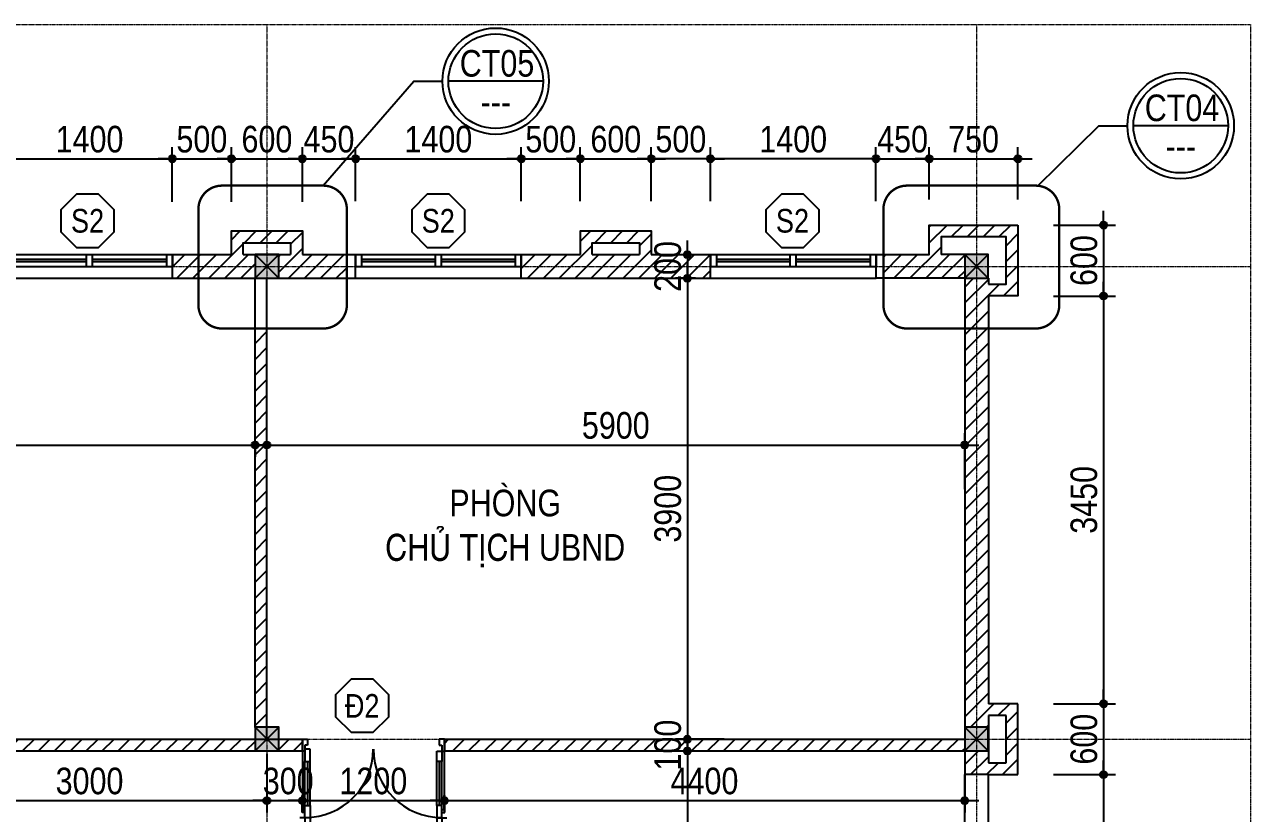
# Model space of a CAD drawing. Header units: millimetres. Extents: x 159 to 40204, y 182 to 23522.
# Drawn here: x 29837 to 40204, y 16845 to 23522 of the extents above; entities that cross this region are included whole.
import ezdxf
from ezdxf.enums import TextEntityAlignment as Align

# ---------------------------------------------------------------- set-up
doc = ezdxf.new("R2010")
doc.units = ezdxf.units.MM
doc.linetypes.add('ACAD_ISO10W100', pattern=[18, 12, -3, 0, -3])
doc.linetypes.add('DASHED2', pattern=[0.375, 0.25, -0.125])
for name, color, linetype in [('009', 251, 'Continuous'), ('daucat', 220, 'Continuous'), ('DIM', 1, 'Continuous'), ('DOOR', 20, 'Continuous'), ('MEDIUM', 2, 'Continuous'), ('TAGS', 60, 'Continuous'), ('TEXT', 7, 'Continuous'), ('TUONG', 131, 'Continuous'), ('WALL', 4, 'Continuous')]:
    doc.layers.add(name, color=color, linetype=linetype)
doc.layers.add('TRUC', color=24, linetype='Continuous', lineweight=0)
doc.styles.add('1', font='', dxfattribs={"height": 250})
doc.styles.add('HEL-CONDENSE', font='')
doc.styles.add('VNI-HELVE-CONDENSEN', font='')
doc.styles.get('1').set_extended_font_data('VNI-Helve-Condense')
doc.styles.get('HEL-CONDENSE').set_extended_font_data('VNI-Helve-Condense')
doc.styles.get('VNI-HELVE-CONDENSEN').set_extended_font_data('VNI-Helve-Condense')
doc.dimstyles.new('D100', dxfattribs={"dimtxt": 225, "dimasz": 1.2, "dimexe": 100, "dimexo": 0, "dimgap": 50, "dimtad": 1, "dimdec": 0, "dimzin": 13, "dimdsep": 46, "dimtxsty": 'HEL-CONDENSE', "dimblk": 'D50', "dimcen": 0, "dimclrd": 1, "dimclre": 1, "dimclrt": 7, "dimadec": 0, "dimazin": 0, "dimtfac": 1, "dimtdec": 0, "dimtmove": 0, "dimatfit": 3, "dimldrblk": 'D50', "dimfxl": 1, "dimtolj": 1, "dimtzin": 13, "dimarcsym": 0})
pattern_1 = [(45, (-1294113.77, -362286.2), (-67.351921, 67.351921), [])]

# ---------------------------------------------------------------- blocks, each defined once
blk = doc.blocks.new('s11')
at = {"layer": 'DOOR'}
for p, q in [((0, 0), (0, -100)), ((1400, 0), (0, 0)), ((50, 0), (50, -100)), ((1350, 0), (1350, -100)), ((1400, 0), (1400, -100)), ((1400, -100), (0, -100))]:
    blk.add_line(p, q, dxfattribs=at)
at = {"layer": 'DOOR', "linetype": 'ByBlock', "lineweight": -2}
for p, q in [((675, -100), (675, 0)), ((725, -100), (725, 0))]:
    blk.add_line(p, q, dxfattribs=at)
at = {"layer": 'DOOR', "color": 251}
for p, q in [((50, -40), (675, -40)), ((50, -60), (675, -60)), ((725, -40), (1350, -40)), ((725, -60), (1350, -60))]:
    blk.add_line(p, q, dxfattribs=at)
blk = doc.blocks.new('A$C225A2996')
at = {"layer": 'WALL'}
blk.add_hatch(color=4, dxfattribs=at).paths.add_polyline_path([(531, 82), (731, 82), (731, 282), (531, 282)])
at = {"layer": 'WALL', "color": 4}
for p, q in [((531, 282), (731, 82)), ((531, 82), (731, 282))]:
    blk.add_line(p, q, dxfattribs=at)
blk.add_lwpolyline([(531, 82), (731, 82), (731, 282), (531, 282)], close=True, dxfattribs=at)
blk = doc.blocks.new('KH-CUADI')
at = {"layer": 'TAGS'}
blk.add_lwpolyline([(-124, 300), (-300, 124), (-300, -124), (-124, -300), (124, -300), (300, -124), (300, 124), (124, 300)], close=True, dxfattribs=at)
at = {"layer": 'TAGS', "style": 'VNI-HELVE-CONDENSEN'}
blk.add_attdef('D', text='', height=300, dxfattribs=at).set_placement((0, 0), align=Align.MIDDLE)
blk = doc.blocks.new('A$C48B57989')
at = {"layer": 'DOOR'}
for p, q in [((-446, 752), (-403, 752)), ((-446, 652), (-446, 752)), ((-403, 752), (-403, 702)), ((711, 752), (711, 702)), ((754, 752), (711, 752)), ((754, 652), (754, 752)), ((-425, 652), (-446, 652)), ((-403, 702), (-425, 702)), ((-425, 702), (-425, 652)), ((-382, 667), (-425, 667)), ((-425, 667), (-425, 564)), ((-382, 564), (-382, 667)), ((690, 564), (690, 652)), ((690, 652), (733, 652)), ((711, 702), (733, 702)), ((733, 702), (733, 652)), ((733, 652), (754, 652)), ((733, 652), (733, 564)), ((-425, 564), (-382, 564)), ((-425, 171), (-425, 564)), ((-403, 564), (-403, 191)), ((-382, 191), (-382, 564)), ((690, 191), (690, 564)), ((733, 564), (690, 564)), ((711, 564), (711, 191)), ((733, 171), (733, 564)), ((-449, 132), (-449, 277)), ((-444, 277), (-449, 277)), ((-444, 156), (-444, 277)), ((752, 156), (752, 277)), ((752, 277), (757, 277)), ((757, 132), (757, 277)), ((-425, 132), (-449, 132)), ((-425, 156), (-444, 156)), ((-425, 191), (-382, 191)), ((-425, 88), (-425, 191)), ((-425, 132), (-425, 156)), ((-382, 191), (-382, 88)), ((733, 191), (690, 191)), ((690, 191), (690, 88)), ((733, 88), (733, 191)), ((733, 132), (733, 156)), ((733, 156), (752, 156)), ((733, 132), (757, 132)), ((-425, 88), (-467, 88)), ((-425, 88), (-425, 45)), ((-382, 88), (-425, 88)), ((-382, 88), (-382, 45)), ((690, 88), (690, 45)), ((690, 88), (733, 88)), ((733, 88), (733, 45)), ((733, 88), (775, 88))]:
    blk.add_line(p, q, dxfattribs=at)
at = {"layer": 'DOOR', "color": 251}
for centre, major_axis, start_param, end_param in [((-425, 667), (409, 409), 3.926991, 5.497787), ((733, 667), (-409, 409), 0.785398, 2.356194)]:
    blk.add_ellipse(centre, major_axis=major_axis, ratio=1, start_param=start_param, end_param=end_param, dxfattribs=at)
blk = doc.blocks.new('D50')
at = {"layer": 'DIM'}
blk.add_hatch(color=256, dxfattribs=at).paths.add_polyline_path([(25, 0, 1), (-25, 0, 1)])
blk.add_line((25, 0), (100, 0), dxfattribs=at)
blk.add_circle((0, 0), 25, dxfattribs=at)
blk = doc.blocks.new('*D376')
at = {"layer": 'DEFPOINTS', "color": 0, "transparency": 16777216}
for p in [(32187, 22385), (31587, 22020), (32187, 22020)]:
    blk.add_point(p, dxfattribs=at)
at = {"layer": 'DIM', "color": 1, "lineweight": -2, "transparency": 16777216}
for p, q in [((31587, 22020), (31587, 22485)), ((32187, 22020), (32187, 22485)), ((31589, 22385), (32186, 22385))]:
    blk.add_line(p, q, dxfattribs=at)
at = {"layer": 'DIM', "color": 1, "lineweight": -2, "transparency": 16777216, "xscale": 1.199999999999999, "yscale": 1.199999999999999, "zscale": 1.199999999999999, "rotation": 180}
blk.add_blockref('D50', (31587, 22385), dxfattribs=at)
at = {"layer": 'DIM', "color": 1, "lineweight": -2, "transparency": 16777216, "xscale": 1.199999999999999, "yscale": 1.199999999999999, "zscale": 1.199999999999999}
blk.add_blockref('D50', (32187, 22385), dxfattribs=at)
at = {"layer": 'DIM', "color": 7, "transparency": 16777216, "insert": (31887, 22550), "char_height": 225, "attachment_point": 5, "style": 'HEL-CONDENSE'}
blk.add_mtext('\\A1;600', dxfattribs=at)
blk = doc.blocks.new('*D377')
at = {"layer": 'DEFPOINTS', "color": 0, "transparency": 16777216}
for p in [(32637, 22385), (32187, 22020), (32637, 22027)]:
    blk.add_point(p, dxfattribs=at)
at = {"layer": 'DIM', "color": 1, "lineweight": -2, "transparency": 16777216}
for p, q in [((32187, 22020), (32187, 22485)), ((32637, 22027), (32637, 22485)), ((32189, 22385), (32636, 22385))]:
    blk.add_line(p, q, dxfattribs=at)
at = {"layer": 'DIM', "color": 1, "lineweight": -2, "transparency": 16777216, "xscale": 1.199999999999999, "yscale": 1.199999999999999, "zscale": 1.199999999999999, "rotation": 180}
blk.add_blockref('D50', (32187, 22385), dxfattribs=at)
at = {"layer": 'DIM', "color": 1, "lineweight": -2, "transparency": 16777216, "xscale": 1.199999999999999, "yscale": 1.199999999999999, "zscale": 1.199999999999999}
blk.add_blockref('D50', (32637, 22385), dxfattribs=at)
at = {"layer": 'DIM', "color": 7, "transparency": 16777216, "insert": (32412, 22550), "char_height": 225, "attachment_point": 5, "style": 'HEL-CONDENSE'}
blk.add_mtext('\\A1;450', dxfattribs=at)
blk = doc.blocks.new('*D378')
at = {"layer": 'DEFPOINTS', "color": 0, "transparency": 16777216}
for p in [(35137, 22385), (34537, 22027), (35137, 22027)]:
    blk.add_point(p, dxfattribs=at)
at = {"layer": 'DIM', "color": 1, "lineweight": -2, "transparency": 16777216}
for p, q in [((34537, 22027), (34537, 22485)), ((35137, 22027), (35137, 22485)), ((34539, 22385), (35136, 22385))]:
    blk.add_line(p, q, dxfattribs=at)
at = {"layer": 'DIM', "color": 1, "lineweight": -2, "transparency": 16777216, "xscale": 1.199999999999999, "yscale": 1.199999999999999, "zscale": 1.199999999999999, "rotation": 180}
blk.add_blockref('D50', (34537, 22385), dxfattribs=at)
at = {"layer": 'DIM', "color": 1, "lineweight": -2, "transparency": 16777216, "xscale": 1.199999999999999, "yscale": 1.199999999999999, "zscale": 1.199999999999999}
blk.add_blockref('D50', (35137, 22385), dxfattribs=at)
at = {"layer": 'DIM', "color": 7, "transparency": 16777216, "insert": (34837, 22550), "char_height": 225, "attachment_point": 5, "style": 'HEL-CONDENSE'}
blk.add_mtext('\\A1;600', dxfattribs=at)
blk = doc.blocks.new('*D379')
at = {"layer": 'DEFPOINTS', "color": 0, "transparency": 16777216}
for p in [(37487, 22385), (37037, 22027), (37487, 22041)]:
    blk.add_point(p, dxfattribs=at)
at = {"layer": 'DIM', "color": 1, "lineweight": -2, "transparency": 16777216}
for p, q in [((37037, 22027), (37037, 22485)), ((37487, 22041), (37487, 22485)), ((37039, 22385), (37486, 22385))]:
    blk.add_line(p, q, dxfattribs=at)
at = {"layer": 'DIM', "color": 1, "lineweight": -2, "transparency": 16777216, "xscale": 1.199999999999999, "yscale": 1.199999999999999, "zscale": 1.199999999999999, "rotation": 180}
blk.add_blockref('D50', (37037, 22385), dxfattribs=at)
at = {"layer": 'DIM', "color": 1, "lineweight": -2, "transparency": 16777216, "xscale": 1.199999999999999, "yscale": 1.199999999999999, "zscale": 1.199999999999999}
blk.add_blockref('D50', (37487, 22385), dxfattribs=at)
at = {"layer": 'DIM', "color": 7, "transparency": 16777216, "insert": (37262, 22550), "char_height": 225, "attachment_point": 5, "style": 'HEL-CONDENSE'}
blk.add_mtext('\\A1;450', dxfattribs=at)
blk = doc.blocks.new('*D380')
at = {"layer": 'DEFPOINTS', "color": 0, "transparency": 16777216}
for p in [(38237, 22385), (37487, 22041), (38237, 22041)]:
    blk.add_point(p, dxfattribs=at)
at = {"layer": 'DIM', "color": 1, "lineweight": -2, "transparency": 16777216}
for p, q in [((37487, 22041), (37487, 22485)), ((38237, 22041), (38237, 22485)), ((37489, 22385), (38236, 22385))]:
    blk.add_line(p, q, dxfattribs=at)
at = {"layer": 'DIM', "color": 1, "lineweight": -2, "transparency": 16777216, "xscale": 1.199999999999999, "yscale": 1.199999999999999, "zscale": 1.199999999999999, "rotation": 180}
blk.add_blockref('D50', (37487, 22385), dxfattribs=at)
at = {"layer": 'DIM', "color": 1, "lineweight": -2, "transparency": 16777216, "xscale": 1.199999999999999, "yscale": 1.199999999999999, "zscale": 1.199999999999999}
blk.add_blockref('D50', (38237, 22385), dxfattribs=at)
at = {"layer": 'DIM', "color": 7, "transparency": 16777216, "insert": (37862, 22550), "char_height": 225, "attachment_point": 5, "style": 'HEL-CONDENSE'}
blk.add_mtext('\\A1;750', dxfattribs=at)
blk = doc.blocks.new('*D381')
at = {"layer": 'DEFPOINTS', "color": 0, "transparency": 16777216}
for p in [(38538, 21824), (38538, 21224), (38961, 21224)]:
    blk.add_point(p, dxfattribs=at)
at = {"layer": 'DIM', "color": 1, "lineweight": -2, "transparency": 16777216}
for p, q in [((38538, 21824), (39061, 21824)), ((38961, 21823), (38961, 21226)), ((38538, 21224), (39061, 21224))]:
    blk.add_line(p, q, dxfattribs=at)
at = {"layer": 'DIM', "color": 1, "lineweight": -2, "transparency": 16777216, "xscale": 1.199999999999999, "yscale": 1.199999999999999, "zscale": 1.199999999999999}
for p, rotation in [((38961, 21824), 90), ((38961, 21224), 270)]:
    blk.add_blockref('D50', p, dxfattribs=dict(at, rotation=rotation))
at = {"layer": 'DIM', "color": 7, "transparency": 16777216, "insert": (38796, 21524), "char_height": 225, "attachment_point": 5, "rotation": 90, "style": 'HEL-CONDENSE'}
blk.add_mtext('\\A1;600', dxfattribs=at)
blk = doc.blocks.new('*D382')
at = {"layer": 'DEFPOINTS', "color": 0, "transparency": 16777216}
for p in [(38538, 21224), (38538, 17774), (38961, 17774)]:
    blk.add_point(p, dxfattribs=at)
at = {"layer": 'DIM', "color": 1, "lineweight": -2, "transparency": 16777216}
for p, q in [((38538, 21224), (39061, 21224)), ((38961, 21223), (38961, 17776)), ((38538, 17774), (39061, 17774))]:
    blk.add_line(p, q, dxfattribs=at)
at = {"layer": 'DIM', "color": 1, "lineweight": -2, "transparency": 16777216, "xscale": 1.199999999999999, "yscale": 1.199999999999999, "zscale": 1.199999999999999}
for p, rotation in [((38961, 21224), 90), ((38961, 17774), 270)]:
    blk.add_blockref('D50', p, dxfattribs=dict(at, rotation=rotation))
at = {"layer": 'DIM', "color": 7, "transparency": 16777216, "insert": (38796, 19499), "char_height": 225, "attachment_point": 5, "rotation": 90, "style": 'HEL-CONDENSE'}
blk.add_mtext('\\A1;3450', dxfattribs=at)
blk = doc.blocks.new('*D383')
at = {"layer": 'DEFPOINTS', "color": 0, "transparency": 16777216}
for p in [(38538, 17774), (38538, 17174), (38961, 17174)]:
    blk.add_point(p, dxfattribs=at)
at = {"layer": 'DIM', "color": 1, "lineweight": -2, "transparency": 16777216}
for p, q in [((38538, 17774), (39061, 17774)), ((38961, 17773), (38961, 17176)), ((38538, 17174), (39061, 17174))]:
    blk.add_line(p, q, dxfattribs=at)
at = {"layer": 'DIM', "color": 1, "lineweight": -2, "transparency": 16777216, "xscale": 1.199999999999999, "yscale": 1.199999999999999, "zscale": 1.199999999999999}
for p, rotation in [((38961, 17774), 90), ((38961, 17174), 270)]:
    blk.add_blockref('D50', p, dxfattribs=dict(at, rotation=rotation))
at = {"layer": 'DIM', "color": 7, "transparency": 16777216, "insert": (38796, 17474), "char_height": 225, "attachment_point": 5, "rotation": 90, "style": 'HEL-CONDENSE'}
blk.add_mtext('\\A1;600', dxfattribs=at)
blk = doc.blocks.new('*D384')
at = {"layer": 'DEFPOINTS', "color": 0, "transparency": 16777216}
for p in [(38538, 17174), (38528, 15774), (38961, 15774)]:
    blk.add_point(p, dxfattribs=at)
at = {"layer": 'DIM', "color": 1, "lineweight": -2, "transparency": 16777216}
for p, q in [((38538, 17174), (39061, 17174)), ((38961, 17173), (38961, 15776)), ((38528, 15774), (39061, 15774))]:
    blk.add_line(p, q, dxfattribs=at)
at = {"layer": 'DIM', "color": 1, "lineweight": -2, "transparency": 16777216, "xscale": 1.199999999999999, "yscale": 1.199999999999999, "zscale": 1.199999999999999}
for p, rotation in [((38961, 17174), 90), ((38961, 15774), 270)]:
    blk.add_blockref('D50', p, dxfattribs=dict(at, rotation=rotation))
at = {"layer": 'DIM', "color": 7, "transparency": 16777216, "insert": (38796, 16474), "char_height": 225, "attachment_point": 5, "rotation": 90, "style": 'HEL-CONDENSE'}
blk.add_mtext('\\A1;1400', dxfattribs=at)
blk = doc.blocks.new('*D238')
at = {"layer": 'DEFPOINTS', "color": 0, "transparency": 16777216}
for p in [(35510, 21574), (35442, 21374), (35510, 21374)]:
    blk.add_point(p, dxfattribs=at)
at = {"layer": 'DIM', "color": 1, "lineweight": -2, "transparency": 16777216}
for p, q in [((35510, 21574), (35342, 21574)), ((35442, 21573), (35442, 21376)), ((35510, 21374), (35342, 21374))]:
    blk.add_line(p, q, dxfattribs=at)
at = {"layer": 'DIM', "color": 1, "lineweight": -2, "transparency": 16777216, "xscale": 1.199999999999999, "yscale": 1.199999999999999, "zscale": 1.199999999999999}
for p, rotation in [((35442, 21574), 90), ((35442, 21374), 270)]:
    blk.add_blockref('D50', p, dxfattribs=dict(at, rotation=rotation))
at = {"layer": 'DIM', "color": 7, "transparency": 16777216, "insert": (35277, 21474), "char_height": 225, "attachment_point": 5, "rotation": 90, "style": 'HEL-CONDENSE'}
blk.add_mtext('\\A1;200', dxfattribs=at)
blk = doc.blocks.new('*D239')
at = {"layer": 'DEFPOINTS', "color": 0, "transparency": 16777216}
for p in [(35510, 21374), (35442, 17474), (35752, 17474)]:
    blk.add_point(p, dxfattribs=at)
at = {"layer": 'DIM', "color": 1, "lineweight": -2, "transparency": 16777216}
for p, q in [((35510, 21374), (35342, 21374)), ((35442, 21373), (35442, 17476)), ((35752, 17474), (35342, 17474))]:
    blk.add_line(p, q, dxfattribs=at)
at = {"layer": 'DIM', "color": 1, "lineweight": -2, "transparency": 16777216, "xscale": 1.199999999999999, "yscale": 1.199999999999999, "zscale": 1.199999999999999}
for p, rotation in [((35442, 21374), 90), ((35442, 17474), 270)]:
    blk.add_blockref('D50', p, dxfattribs=dict(at, rotation=rotation))
at = {"layer": 'DIM', "color": 7, "transparency": 16777216, "insert": (35277, 19424), "char_height": 225, "attachment_point": 5, "rotation": 90, "style": 'HEL-CONDENSE'}
blk.add_mtext('\\A1;3900', dxfattribs=at)
blk = doc.blocks.new('*D240')
at = {"layer": 'DEFPOINTS', "color": 0, "transparency": 16777216}
for p in [(35752, 17474), (35442, 17374), (35752, 17374)]:
    blk.add_point(p, dxfattribs=at)
at = {"layer": 'DIM', "color": 1, "lineweight": -2, "transparency": 16777216}
for p, q in [((35752, 17474), (35342, 17474)), ((35442, 17476), (35442, 17477)), ((35442, 17474), (35442, 17374)), ((35752, 17374), (35342, 17374)), ((35442, 17373), (35442, 17372))]:
    blk.add_line(p, q, dxfattribs=at)
at = {"layer": 'DIM', "color": 1, "lineweight": -2, "transparency": 16777216, "xscale": 1.199999999999999, "yscale": 1.199999999999999, "zscale": 1.199999999999999}
for p, rotation in [((35442, 17474), 270), ((35442, 17374), 90)]:
    blk.add_blockref('D50', p, dxfattribs=dict(at, rotation=rotation))
at = {"layer": 'DIM', "color": 7, "transparency": 16777216, "insert": (35277, 17424), "char_height": 225, "attachment_point": 5, "rotation": 90, "style": 'HEL-CONDENSE'}
blk.add_mtext('\\A1;100', dxfattribs=at)
blk = doc.blocks.new('*D241')
at = {"layer": 'DEFPOINTS', "color": 0, "transparency": 16777216}
for p in [(35752, 17374), (35442, 15574), (35914, 15574)]:
    blk.add_point(p, dxfattribs=at)
at = {"layer": 'DIM', "color": 1, "lineweight": -2, "transparency": 16777216}
for p, q in [((35752, 17374), (35342, 17374)), ((35442, 17373), (35442, 15576)), ((35914, 15574), (35342, 15574))]:
    blk.add_line(p, q, dxfattribs=at)
at = {"layer": 'DIM', "color": 1, "lineweight": -2, "transparency": 16777216, "xscale": 1.199999999999999, "yscale": 1.199999999999999, "zscale": 1.199999999999999}
for p, rotation in [((35442, 17374), 90), ((35442, 15574), 270)]:
    blk.add_blockref('D50', p, dxfattribs=dict(at, rotation=rotation))
at = {"layer": 'DIM', "color": 7, "transparency": 16777216, "insert": (35277, 16474), "char_height": 225, "attachment_point": 5, "rotation": 90, "style": 'HEL-CONDENSE'}
blk.add_mtext('\\A1;1800', dxfattribs=at)
blk = doc.blocks.new('*D300')
at = {"layer": 'DEFPOINTS', "color": 0, "linetype": 'Continuous', "transparency": 16777216}
for p in [(28887, 17374), (31887, 17349), (31887, 16954)]:
    blk.add_point(p, dxfattribs=at)
at = {"layer": 'DIM', "color": 1, "linetype": 'Continuous', "lineweight": -2, "transparency": 16777216}
for p, q in [((28887, 17374), (28887, 16854)), ((31887, 17349), (31887, 16854)), ((28889, 16954), (31886, 16954))]:
    blk.add_line(p, q, dxfattribs=at)
at = {"layer": 'DIM', "color": 1, "linetype": 'Continuous', "lineweight": -2, "transparency": 16777216, "xscale": 1.199999999999999, "yscale": 1.199999999999999, "zscale": 1.199999999999999, "rotation": 180}
blk.add_blockref('D50', (28887, 16954), dxfattribs=at)
at = {"layer": 'DIM', "color": 1, "linetype": 'Continuous', "lineweight": -2, "transparency": 16777216, "xscale": 1.199999999999999, "yscale": 1.199999999999999, "zscale": 1.199999999999999}
blk.add_blockref('D50', (31887, 16954), dxfattribs=at)
at = {"layer": 'DIM', "color": 7, "linetype": 'Continuous', "transparency": 16777216, "insert": (30387, 17119), "char_height": 225, "attachment_point": 5, "style": 'HEL-CONDENSE'}
blk.add_mtext('\\A1;3000', dxfattribs=at)
blk = doc.blocks.new('*D301')
at = {"layer": 'DEFPOINTS', "color": 0, "linetype": 'Continuous', "transparency": 16777216}
for p in [(31887, 17349), (32187, 17374), (32187, 16954)]:
    blk.add_point(p, dxfattribs=at)
at = {"layer": 'DIM', "color": 1, "linetype": 'Continuous', "lineweight": -2, "transparency": 16777216}
for p, q in [((31887, 17349), (31887, 16854)), ((32187, 17374), (32187, 16854)), ((31889, 16954), (32186, 16954))]:
    blk.add_line(p, q, dxfattribs=at)
at = {"layer": 'DIM', "color": 1, "linetype": 'Continuous', "lineweight": -2, "transparency": 16777216, "xscale": 1.199999999999999, "yscale": 1.199999999999999, "zscale": 1.199999999999999, "rotation": 180}
blk.add_blockref('D50', (31887, 16954), dxfattribs=at)
at = {"layer": 'DIM', "color": 1, "linetype": 'Continuous', "lineweight": -2, "transparency": 16777216, "xscale": 1.199999999999999, "yscale": 1.199999999999999, "zscale": 1.199999999999999}
blk.add_blockref('D50', (32187, 16954), dxfattribs=at)
at = {"layer": 'DIM', "color": 7, "linetype": 'Continuous', "transparency": 16777216, "insert": (32067, 17119), "char_height": 225, "attachment_point": 5, "style": 'HEL-CONDENSE'}
blk.add_mtext('\\A1;300', dxfattribs=at)
blk = doc.blocks.new('*D302')
at = {"layer": 'DEFPOINTS', "color": 0, "linetype": 'Continuous', "transparency": 16777216}
for p in [(32187, 17374), (33387, 17374), (33387, 16954)]:
    blk.add_point(p, dxfattribs=at)
at = {"layer": 'DIM', "color": 1, "linetype": 'Continuous', "lineweight": -2, "transparency": 16777216}
for p, q in [((32187, 17374), (32187, 16854)), ((33387, 17374), (33387, 16854)), ((32189, 16954), (33386, 16954))]:
    blk.add_line(p, q, dxfattribs=at)
at = {"layer": 'DIM', "color": 1, "linetype": 'Continuous', "lineweight": -2, "transparency": 16777216, "xscale": 1.199999999999999, "yscale": 1.199999999999999, "zscale": 1.199999999999999, "rotation": 180}
blk.add_blockref('D50', (32187, 16954), dxfattribs=at)
at = {"layer": 'DIM', "color": 1, "linetype": 'Continuous', "lineweight": -2, "transparency": 16777216, "xscale": 1.199999999999999, "yscale": 1.199999999999999, "zscale": 1.199999999999999}
blk.add_blockref('D50', (33387, 16954), dxfattribs=at)
at = {"layer": 'DIM', "color": 7, "linetype": 'Continuous', "transparency": 16777216, "insert": (32787, 17119), "char_height": 225, "attachment_point": 5, "style": 'HEL-CONDENSE'}
blk.add_mtext('\\A1;1200', dxfattribs=at)
blk = doc.blocks.new('*D303')
at = {"layer": 'DEFPOINTS', "color": 0, "linetype": 'Continuous', "transparency": 16777216}
for p in [(33387, 17374), (37787, 17374), (37787, 16954)]:
    blk.add_point(p, dxfattribs=at)
at = {"layer": 'DIM', "color": 1, "linetype": 'Continuous', "lineweight": -2, "transparency": 16777216}
for p, q in [((33387, 17374), (33387, 16854)), ((37787, 17374), (37787, 16854)), ((33389, 16954), (37786, 16954))]:
    blk.add_line(p, q, dxfattribs=at)
at = {"layer": 'DIM', "color": 1, "linetype": 'Continuous', "lineweight": -2, "transparency": 16777216, "xscale": 1.199999999999999, "yscale": 1.199999999999999, "zscale": 1.199999999999999, "rotation": 180}
blk.add_blockref('D50', (33387, 16954), dxfattribs=at)
at = {"layer": 'DIM', "color": 1, "linetype": 'Continuous', "lineweight": -2, "transparency": 16777216, "xscale": 1.199999999999999, "yscale": 1.199999999999999, "zscale": 1.199999999999999}
blk.add_blockref('D50', (37787, 16954), dxfattribs=at)
at = {"layer": 'DIM', "color": 7, "linetype": 'Continuous', "transparency": 16777216, "insert": (35587, 17119), "char_height": 225, "attachment_point": 5, "style": 'HEL-CONDENSE'}
blk.add_mtext('\\A1;4400', dxfattribs=at)
blk = doc.blocks.new('A$C5F494123')
at = {"layer": 'TAGS', "color": 254, "ltscale": 1000}
blk.add_line((400, 0), (-400, 0), dxfattribs=at)
at = {"layer": 'TAGS', "ltscale": 1000}
blk.add_circle((0, 0), 450, dxfattribs=at)
at = {"layer": 'TAGS', "color": 254, "ltscale": 1000}
blk.add_circle((0, 0), 400, dxfattribs=at)
at = {"layer": 'TAGS', "ltscale": 1000, "style": 'VNI-HELVE-CONDENSEN'}
blk.add_attdef('A', (-84, 67), '', height=225, dxfattribs=at)
blk.add_attdef('A', text='', height=225, dxfattribs=at).set_placement((1, -62), align=Align.TOP_CENTER)
blk = doc.blocks.new('*D323')
at = {"layer": 'DEFPOINTS', "color": 0, "transparency": 16777216}
for p in [(35637, 22385), (35637, 22027), (37037, 22027)]:
    blk.add_point(p, dxfattribs=at)
at = {"layer": 'DIM', "color": 1, "lineweight": -2, "transparency": 16777216}
for p, q in [((35637, 22027), (35637, 22485)), ((37037, 22027), (37037, 22485)), ((37036, 22385), (35639, 22385))]:
    blk.add_line(p, q, dxfattribs=at)
at = {"layer": 'DIM', "color": 1, "lineweight": -2, "transparency": 16777216, "xscale": 1.199999999999999, "yscale": 1.199999999999999, "zscale": 1.199999999999999, "rotation": 180}
blk.add_blockref('D50', (35637, 22385), dxfattribs=at)
at = {"layer": 'DIM', "color": 1, "lineweight": -2, "transparency": 16777216, "xscale": 1.199999999999999, "yscale": 1.199999999999999, "zscale": 1.199999999999999}
blk.add_blockref('D50', (37037, 22385), dxfattribs=at)
at = {"layer": 'DIM', "color": 7, "transparency": 16777216, "insert": (36337, 22550), "char_height": 225, "attachment_point": 5, "style": 'HEL-CONDENSE'}
blk.add_mtext('\\A1;1400', dxfattribs=at)
blk = doc.blocks.new('*D324')
at = {"layer": 'DEFPOINTS', "color": 0, "transparency": 16777216}
for p in [(35137, 22385), (35137, 22027), (35637, 22027)]:
    blk.add_point(p, dxfattribs=at)
at = {"layer": 'DIM', "color": 1, "lineweight": -2, "transparency": 16777216}
for p, q in [((35137, 22027), (35137, 22485)), ((35637, 22027), (35637, 22485)), ((35636, 22385), (35139, 22385))]:
    blk.add_line(p, q, dxfattribs=at)
at = {"layer": 'DIM', "color": 1, "lineweight": -2, "transparency": 16777216, "xscale": 1.199999999999999, "yscale": 1.199999999999999, "zscale": 1.199999999999999, "rotation": 180}
blk.add_blockref('D50', (35137, 22385), dxfattribs=at)
at = {"layer": 'DIM', "color": 1, "lineweight": -2, "transparency": 16777216, "xscale": 1.199999999999999, "yscale": 1.199999999999999, "zscale": 1.199999999999999}
blk.add_blockref('D50', (35637, 22385), dxfattribs=at)
at = {"layer": 'DIM', "color": 7, "transparency": 16777216, "insert": (35387, 22550), "char_height": 225, "attachment_point": 5, "style": 'HEL-CONDENSE'}
blk.add_mtext('\\A1;500', dxfattribs=at)
blk = doc.blocks.new('*D325')
at = {"layer": 'DEFPOINTS', "color": 0, "transparency": 16777216}
for p in [(34037, 22385), (32637, 22027), (34037, 22027)]:
    blk.add_point(p, dxfattribs=at)
at = {"layer": 'DIM', "color": 1, "lineweight": -2, "transparency": 16777216}
for p, q in [((32637, 22027), (32637, 22485)), ((34037, 22027), (34037, 22485)), ((32639, 22385), (34036, 22385))]:
    blk.add_line(p, q, dxfattribs=at)
at = {"layer": 'DIM', "color": 1, "lineweight": -2, "transparency": 16777216, "xscale": 1.199999999999999, "yscale": 1.199999999999999, "zscale": 1.199999999999999, "rotation": 180}
blk.add_blockref('D50', (32637, 22385), dxfattribs=at)
at = {"layer": 'DIM', "color": 1, "lineweight": -2, "transparency": 16777216, "xscale": 1.199999999999999, "yscale": 1.199999999999999, "zscale": 1.199999999999999}
blk.add_blockref('D50', (34037, 22385), dxfattribs=at)
at = {"layer": 'DIM', "color": 7, "transparency": 16777216, "insert": (33337, 22550), "char_height": 225, "attachment_point": 5, "style": 'HEL-CONDENSE'}
blk.add_mtext('\\A1;1400', dxfattribs=at)
blk = doc.blocks.new('*D326')
at = {"layer": 'DEFPOINTS', "color": 0, "transparency": 16777216}
for p in [(34537, 22385), (34037, 22027), (34537, 22027)]:
    blk.add_point(p, dxfattribs=at)
at = {"layer": 'DIM', "color": 1, "lineweight": -2, "transparency": 16777216}
for p, q in [((34037, 22027), (34037, 22485)), ((34537, 22027), (34537, 22485)), ((34039, 22385), (34536, 22385))]:
    blk.add_line(p, q, dxfattribs=at)
at = {"layer": 'DIM', "color": 1, "lineweight": -2, "transparency": 16777216, "xscale": 1.199999999999999, "yscale": 1.199999999999999, "zscale": 1.199999999999999, "rotation": 180}
blk.add_blockref('D50', (34037, 22385), dxfattribs=at)
at = {"layer": 'DIM', "color": 1, "lineweight": -2, "transparency": 16777216, "xscale": 1.199999999999999, "yscale": 1.199999999999999, "zscale": 1.199999999999999}
blk.add_blockref('D50', (34537, 22385), dxfattribs=at)
at = {"layer": 'DIM', "color": 7, "transparency": 16777216, "insert": (34287, 22550), "char_height": 225, "attachment_point": 5, "style": 'HEL-CONDENSE'}
blk.add_mtext('\\A1;500', dxfattribs=at)
blk = doc.blocks.new('*D327')
at = {"layer": 'DEFPOINTS', "color": 0, "transparency": 16777216}
for p in [(31087, 22385), (29687, 22020), (31087, 22020)]:
    blk.add_point(p, dxfattribs=at)
at = {"layer": 'DIM', "color": 1, "lineweight": -2, "transparency": 16777216}
for p, q in [((29687, 22020), (29687, 22485)), ((31087, 22020), (31087, 22485)), ((29689, 22385), (31086, 22385))]:
    blk.add_line(p, q, dxfattribs=at)
at = {"layer": 'DIM', "color": 1, "lineweight": -2, "transparency": 16777216, "xscale": 1.199999999999999, "yscale": 1.199999999999999, "zscale": 1.199999999999999, "rotation": 180}
blk.add_blockref('D50', (29687, 22385), dxfattribs=at)
at = {"layer": 'DIM', "color": 1, "lineweight": -2, "transparency": 16777216, "xscale": 1.199999999999999, "yscale": 1.199999999999999, "zscale": 1.199999999999999}
blk.add_blockref('D50', (31087, 22385), dxfattribs=at)
at = {"layer": 'DIM', "color": 7, "transparency": 16777216, "insert": (30387, 22550), "char_height": 225, "attachment_point": 5, "style": 'HEL-CONDENSE'}
blk.add_mtext('\\A1;1400', dxfattribs=at)
blk = doc.blocks.new('*D328')
at = {"layer": 'DEFPOINTS', "color": 0, "transparency": 16777216}
for p in [(31587, 22385), (31087, 22020), (31587, 22020)]:
    blk.add_point(p, dxfattribs=at)
at = {"layer": 'DIM', "color": 1, "lineweight": -2, "transparency": 16777216}
for p, q in [((31087, 22020), (31087, 22485)), ((31587, 22020), (31587, 22485)), ((31089, 22385), (31586, 22385))]:
    blk.add_line(p, q, dxfattribs=at)
at = {"layer": 'DIM', "color": 1, "lineweight": -2, "transparency": 16777216, "xscale": 1.199999999999999, "yscale": 1.199999999999999, "zscale": 1.199999999999999, "rotation": 180}
blk.add_blockref('D50', (31087, 22385), dxfattribs=at)
at = {"layer": 'DIM', "color": 1, "lineweight": -2, "transparency": 16777216, "xscale": 1.199999999999999, "yscale": 1.199999999999999, "zscale": 1.199999999999999}
blk.add_blockref('D50', (31587, 22385), dxfattribs=at)
at = {"layer": 'DIM', "color": 7, "transparency": 16777216, "insert": (31337, 22550), "char_height": 225, "attachment_point": 5, "style": 'HEL-CONDENSE'}
blk.add_mtext('\\A1;500', dxfattribs=at)
blk = doc.blocks.new('*D348')
at = {"layer": 'DEFPOINTS', "color": 0, "transparency": 16777216}
for p in [(23387, 19974), (31787, 19974), (31787, 19963)]:
    blk.add_point(p, dxfattribs=at)
at = {"layer": 'DIM', "color": 1, "lineweight": -2, "transparency": 16777216}
for p, q in [((23387, 19974), (23387, 19863)), ((23389, 19963), (31786, 19963)), ((31787, 19974), (31787, 19863))]:
    blk.add_line(p, q, dxfattribs=at)
at = {"layer": 'DIM', "color": 1, "lineweight": -2, "transparency": 16777216, "xscale": 1.199999999999999, "yscale": 1.199999999999999, "zscale": 1.199999999999999, "rotation": 180}
blk.add_blockref('D50', (23387, 19963), dxfattribs=at)
at = {"layer": 'DIM', "color": 1, "lineweight": -2, "transparency": 16777216, "xscale": 1.199999999999999, "yscale": 1.199999999999999, "zscale": 1.199999999999999}
blk.add_blockref('D50', (31787, 19963), dxfattribs=at)
at = {"layer": 'DIM', "color": 7, "transparency": 16777216, "insert": (27587, 20128), "char_height": 225, "attachment_point": 5, "style": 'HEL-CONDENSE'}
blk.add_mtext('\\A1;8400', dxfattribs=at)
blk = doc.blocks.new('*D349')
at = {"layer": 'DEFPOINTS', "color": 0, "transparency": 16777216}
for p in [(37787, 19963), (31887, 19589), (37787, 19589)]:
    blk.add_point(p, dxfattribs=at)
at = {"layer": 'DIM', "color": 1, "lineweight": -2, "transparency": 16777216}
for p, q in [((31887, 19589), (31887, 20063)), ((37787, 19589), (37787, 20063)), ((31889, 19963), (37786, 19963))]:
    blk.add_line(p, q, dxfattribs=at)
at = {"layer": 'DIM', "color": 1, "lineweight": -2, "transparency": 16777216, "xscale": 1.199999999999999, "yscale": 1.199999999999999, "zscale": 1.199999999999999, "rotation": 180}
blk.add_blockref('D50', (31887, 19963), dxfattribs=at)
at = {"layer": 'DIM', "color": 1, "lineweight": -2, "transparency": 16777216, "xscale": 1.199999999999999, "yscale": 1.199999999999999, "zscale": 1.199999999999999}
blk.add_blockref('D50', (37787, 19963), dxfattribs=at)
at = {"layer": 'DIM', "color": 7, "transparency": 16777216, "insert": (34837, 20128), "char_height": 225, "attachment_point": 5, "style": 'HEL-CONDENSE'}
blk.add_mtext('\\A1;5900', dxfattribs=at)

msp = doc.modelspace()

# ---------------------------------------------------------------- hatches: boundary and pattern name
at = {"layer": '009'}
h = msp.add_hatch(dxfattribs=at)
h.set_pattern_fill('ANSI31', color=256, scale=30, style=0)
h.set_pattern_definition(pattern_1)
h.paths.add_polyline_path([(31787.376, 21574.361), (31687.376, 21574.361), (31687.376, 21674.361), (32087.376, 21674.361), (32087.376, 21574.361), (31987.376, 21574.361), (31987.376, 21374.361), (32562.994, 21374.361), (32562.994, 21574.361), (32187.376, 21574.361), (32187.376, 21774.361), (31587.376, 21774.361), (31587.376, 21574.361), (31307.385, 21574.361), (31307.385, 21374.361), (31787.376, 21374.361)])
h.paths.add_polyline_path([(31307.385, 21574.361), (31087.376, 21574.361), (31087.376, 21374.361), (31307.385, 21374.361)])
h.paths.add_polyline_path([(31887.376, 20948.867), (31787.376, 20948.867), (31787.376, 17574.361), (31887.376, 17574.361)])
h.paths.add_polyline_path([(31787.376, 17474.361), (30387.376, 17474.361), (28987.376, 17474.361), (28987.376, 17374.361), (30387.376, 17374.361), (31787.376, 17374.361)])
h.paths.add_polyline_path([(32187.376, 17474.361), (31987.376, 17474.361), (31987.376, 17374.361), (32187.376, 17374.361)])
h.paths.add_polyline_path([(37787.376, 17474.361), (33387.376, 17474.361), (33387.376, 17374.361), (37787.376, 17374.361)])
h.paths.add_polyline_path([(35637.376, 21574.361), (35137.376, 21574.361), (35137.376, 21774.361), (34537.376, 21774.361), (34537.376, 21574.361), (34037.376, 21574.361), (34037.376, 21374.361), (35637.376, 21374.361)])
h.paths.add_polyline_path([(34637.376, 21574.361), (34637.376, 21674.361), (35037.376, 21674.361), (35037.376, 21574.361)], flags=17)
h.paths.add_polyline_path([(35106.011, 17159.011), (35106.011, 17689.711), (35448.311, 17689.711), (35448.311, 17159.011)], flags=9)
h.paths.add_polyline_path([(35106.011, 21204.511), (35106.011, 21744.211), (35448.311, 21744.211), (35448.311, 21204.511)], flags=9)
h = msp.add_hatch(dxfattribs=at)
h.set_pattern_fill('ANSI31', color=256, scale=30, style=0)
h.set_pattern_definition(pattern_1)
h.paths.add_polyline_path([(37787.376, 21574.361), (37587.376, 21574.361), (37587.376, 21724.361), (38137.376, 21724.361), (38137.376, 21324.361), (37987.376, 21324.361), (37987.376, 21374.361), (37787.376, 21374.361), (37787.376, 20948.867), (37987.376, 20948.867), (37987.376, 21224.361), (38237.376, 21224.361), (38237.376, 21824.361), (37687.376, 21824.361), (37487.376, 21824.361), (37487.376, 21574.361), (37099.749, 21574.361), (37099.749, 21374.361), (37787.376, 21374.361)])
h.paths.add_polyline_path([(37987.376, 20948.867), (37787.376, 20948.867), (37787.376, 17574.361), (37987.376, 17574.361), (37987.376, 17674.361), (38137.376, 17674.361), (38137.376, 17274.361), (37987.376, 17274.361), (37987.376, 17374.361), (37787.376, 17374.361), (37787.376, 17174.361), (37987.376, 17174.361), (38237.376, 17174.361), (38237.376, 17774.361), (37987.376, 17774.361)])
h.paths.add_polyline_path([(38237.376, 15774.361), (37987.376, 15774.361), (37787.376, 15774.361), (37787.376, 15574.361), (37987.376, 15574.361), (37987.376, 15674.361), (38137.376, 15674.361), (38137.376, 15274.361), (37987.376, 15274.361), (37987.376, 15374.361), (37787.376, 15374.361), (37787.376, 14674.361), (37987.376, 14674.361), (37987.376, 15174.361), (38237.376, 15174.361)])
h.paths.add_polyline_path([(37787.376, 15574.361), (33387.376, 15574.361), (33387.376, 15474.361), (37787.376, 15474.361)])
h.paths.add_polyline_path([(35106.011, 15259.011), (35106.011, 15789.711), (35448.311, 15789.711), (35448.311, 15259.011)], flags=9)

# ---------------------------------------------------------------- linework, layer by layer
at = {"layer": 'daucat', "linetype": 'DASHED2', "ltscale": 500, "const_width": 20}
for points in [[(31507.385, 22158.261), (32362.994, 22158.261, -0.414213562), (32562.994, 21958.261), (32562.994, 21148.867, -0.414213562), (32362.994, 20948.867), (31507.385, 20948.867, -0.414213562), (31307.385, 21148.867), (31307.385, 21958.261, -0.414213562)], [(37299.749, 22158.261), (38387.036, 22158.261, -0.414213562), (38587.036, 21958.261), (38587.036, 21148.867, -0.414213562), (38387.036, 20948.867), (37299.749, 20948.867, -0.414213562), (37099.749, 21148.867), (37099.749, 21958.261, -0.414213562)]]:
    msp.add_lwpolyline(points, format="xyb", close=True, dxfattribs=at)
at = {"layer": 'MEDIUM'}
for p, q in [((29687.376, 21374.361), (31087.376, 21374.361)), ((32637.376, 21374.361), (34037.376, 21374.361)), ((35637.376, 21374.361), (37037.376, 21374.361)), ((37787.376, 15774.361), (37787.376, 17174.361)), ((37987.376, 15774.361), (37987.376, 17174.361))]:
    msp.add_line(p, q, dxfattribs=at)
at = {"layer": 'TEXT', "color": 7, "linetype": 'ByBlock'}
for points in [[(32362.994, 22158.261), (33130.174, 23041.843), (33371.518, 23041.843)], [(38406.223, 22157.338), (38922.538, 22665.346), (39163.882, 22665.346)]]:
    msp.add_lwpolyline(points, dxfattribs=at)
at = {"layer": 'TRUC', "linetype": 'ACAD_ISO10W100', "ltscale": 0.2}
msp.add_lwpolyline([(2433.392, 23521.617), (40203.704, 23521.617), (40203.704, 2444.588), (2433.392, 2444.588)], close=True, dxfattribs=at)
for points in [[(31887.376, 23521.617), (31887.376, 2444.588)], [(31887.376, 23521.617), (31887.376, 2444.588)], [(37887.376, 23521.617), (37887.376, 2444.588)], [(2433.392, 21474.361), (40203.704, 21474.361)], [(2433.392, 17474.361), (40203.704, 17474.361)]]:
    msp.add_lwpolyline(points, dxfattribs=at)
at = {"layer": 'TRUC', "linetype": 'DASHED2', "ltscale": 0.2}
msp.add_lwpolyline([(31887.376, 17349.361), (31887.376, 15574.361)], dxfattribs=at)
at = {"layer": 'TUONG'}
for p, q in [((37687.376, 21824.361), (38237.376, 21824.361)), ((31087.376, 21374.361), (31087.376, 21574.361)), ((32637.376, 21374.361), (32637.376, 21574.361)), ((34037.376, 21374.361), (34037.376, 21574.361)), ((35637.376, 21374.361), (35637.376, 21574.361)), ((37037.376, 21374.361), (37037.376, 21574.361)), ((37987.376, 21374.361), (37987.376, 21324.361)), ((37987.376, 21224.361), (37987.376, 17774.361)), ((37787.376, 17774.361), (37787.376, 17174.361)), ((38237.376, 17774.361), (37987.376, 17774.361)), ((38237.376, 17174.361), (38237.376, 17774.361)), ((37987.376, 17674.361), (37987.376, 17274.361)), ((38137.376, 17674.361), (37987.376, 17674.361)), ((38137.376, 17274.361), (38137.376, 17674.361)), ((32187.376, 17474.361), (32187.376, 17374.361)), ((33387.376, 17474.361), (33387.376, 17374.361)), ((37987.376, 17274.361), (38137.376, 17274.361)), ((37987.376, 17174.361), (37987.376, 17174.361)), ((37987.376, 17174.361), (38237.376, 17174.361))]:
    msp.add_line(p, q, dxfattribs=at)
for points in [[(31587.376, 21574.361), (31587.376, 21774.361), (32187.376, 21774.361), (32187.376, 21574.361)], [(34537.376, 21574.361), (34537.376, 21574.361), (34537.376, 21774.361), (35137.376, 21774.361), (35137.376, 21574.361)], [(37037.376, 21574.361), (37487.376, 21574.361), (37487.376, 21824.361), (37687.376, 21824.361)], [(31687.376, 21574.361), (31687.376, 21674.361), (32087.376, 21674.361), (32087.376, 21574.361)], [(34637.376, 21574.361), (34637.376, 21674.361), (35037.376, 21674.361), (35037.376, 21574.361)], [(31087.376, 21574.361), (31587.376, 21574.361)], [(31687.376, 21574.361), (32087.376, 21574.361)], [(32187.376, 21574.361), (32637.376, 21574.361)], [(34037.376, 21574.361), (34537.376, 21574.361)], [(34637.376, 21574.361), (35037.376, 21574.361)], [(35137.376, 21574.361), (35637.376, 21574.361)], [(31087.376, 21374.361), (32637.376, 21374.361)], [(34037.376, 21374.361), (35637.376, 21374.361)], [(37787.376, 21374.361), (37787.376, 17174.361)], [(25087.376, 17474.361), (30387.376, 17474.361)], [(30387.376, 17474.361), (32187.376, 17474.361)], [(33387.376, 17474.361), (37787.376, 17474.361)], [(25087.376, 17374.361), (30387.376, 17374.361)], [(30387.376, 17374.361), (32187.376, 17374.361)], [(33387.376, 17374.361), (37787.376, 17374.361)], [(37987.376, 17174.361), (37787.376, 17174.361)]]:
    msp.add_lwpolyline(points, dxfattribs=at)
at = {"layer": 'TUONG', "color": 4}
for points in [[(38237.376, 21824.361), (38237.376, 21224.361), (37987.376, 21224.361)], [(37987.376, 21324.361), (38137.376, 21324.361), (38137.376, 21724.361), (37587.376, 21724.361), (37587.376, 21574.361)], [(37787.376, 21574.361), (37587.376, 21574.361)], [(31787.376, 17574.361), (31787.376, 21374.361)], [(31887.376, 17474.361), (31887.376, 21374.361)], [(37787.376, 21374.361), (37037.376, 21374.361)]]:
    msp.add_lwpolyline(points, dxfattribs=at)

# ---------------------------------------------------------------- block references
at = {"layer": 'DOOR', "xscale": -1}
for p in [(31087.376, 21574.361), (34037.376, 21574.361), (37037.376, 21574.361)]:
    msp.add_blockref('s11', p, dxfattribs=at)
at = {"layer": 'DOOR'}
msp.add_blockref('A$C48B57989', (32633.369, 16721.887), dxfattribs=at)
at = {"layer": 'TAGS', "ltscale": 1000}
ref = msp.add_blockref('A$C5F494123', (33821.518, 23041.843), dxfattribs=at)
ref.add_attrib('A', '---', dxfattribs={"color": 7, "ltscale": 1000, "height": 225, "style": 'VNI-HELVE-CONDENSEN'}).set_placement((33822.664, 22980.155), align=Align.TOP_CENTER)
ref.add_attrib('A', 'CT05', (33517.526, 23080.439), dxfattribs={"color": 7, "ltscale": 1000, "height": 225, "style": 'VNI-HELVE-CONDENSEN'})
ref = msp.add_blockref('A$C5F494123', (39613.882, 22665.346), dxfattribs=at)
ref.add_attrib('A', '---', dxfattribs={"color": 7, "ltscale": 1000, "height": 225, "style": 'VNI-HELVE-CONDENSEN'}).set_placement((39615.027, 22603.659), align=Align.TOP_CENTER)
ref.add_attrib('A', 'CT04', (39309.89, 22703.943), dxfattribs={"color": 7, "ltscale": 1000, "height": 225, "style": 'VNI-HELVE-CONDENSEN'})
at = {"layer": 'TAGS', "linetype": 'Continuous'}
ref = msp.add_blockref('KH-CUADI', (30370.486, 21860.997), dxfattribs=dict(at, xscale=0.75, yscale=0.75, zscale=0.75, rotation=180))
ref.add_attrib('D', 'S2', dxfattribs={"color": 7, "height": 200, "style": 'VNI-HELVE-CONDENSEN'}).set_placement((30370.486, 21860.997), align=Align.MIDDLE)
ref = msp.add_blockref('KH-CUADI', (33336.08, 21860.997), dxfattribs=dict(at, xscale=0.75, yscale=0.75, zscale=0.75, rotation=180))
ref.add_attrib('D', 'S2', dxfattribs={"color": 7, "height": 200, "style": 'VNI-HELVE-CONDENSEN'}).set_placement((33336.08, 21860.997), align=Align.MIDDLE)
ref = msp.add_blockref('KH-CUADI', (36330.967, 21860.997), dxfattribs=dict(at, xscale=0.75, yscale=0.75, zscale=0.75, rotation=180))
ref.add_attrib('D', 'S2', dxfattribs={"color": 7, "height": 200, "style": 'VNI-HELVE-CONDENSEN'}).set_placement((36330.967, 21860.997), align=Align.MIDDLE)
ref = msp.add_blockref('KH-CUADI', (32692.654, 17757.324), dxfattribs=dict(at, xscale=0.75, yscale=0.75, zscale=0.75, rotation=180))
ref.add_attrib('D', 'Ñ2', dxfattribs={"color": 7, "height": 200, "style": 'VNI-HELVE-CONDENSEN'}).set_placement((32692.654, 17757.324), align=Align.MIDDLE)
at = {"layer": 'TUONG', "color": 4}
for p in [(31255.986, 21292.728), (37255.986, 21292.728), (31255.986, 17292.728), (37255.986, 17292.728)]:
    msp.add_blockref('A$C225A2996', p, dxfattribs=at)

# ---------------------------------------------------------------- texts
at = {"layer": 'TEXT', "insert": (33902.136, 19585.099), "char_height": 225, "attachment_point": 2, "style": '1'}
msp.add_mtext('PHOØNG \\PCHUÛ TÒCH UBND', dxfattribs=at)

# ---------------------------------------------------------------- dimensions: what is measured, and where the dimension line sits
at = {"layer": 'DIM'}
for base, p1, p2, picture, middle in [((31087.376, 22384.969), (29687.376, 22020.216), (31087.376, 22020.216), '*D327', (30387.376, 22549.869)), ((34037.376, 22384.969), (32637.376, 22026.515), (34037.376, 22026.515), '*D325', (33337.376, 22549.869)), ((35637.376, 22384.969), (37037.376, 22026.515), (35637.376, 22026.515), '*D323', (36337.376, 22549.869))]:
    dim = msp.add_linear_dim(base=base, p1=p1, p2=p2, dimstyle='D100', dxfattribs=at)
    dim.commit()
    dim.dimension.update_dxf_attribs({"geometry": picture, "text_midpoint": middle})
for base, p1, p2, picture, middle in [((31587.376, 22384.969), (31087.376, 22020.216), (31587.376, 22020.216), '*D328', (31337.376, 22384.969)), ((34537.376, 22384.969), (34037.376, 22026.515), (34537.376, 22026.515), '*D326', (34287.376, 22384.969)), ((35137.376, 22384.969), (35637.376, 22026.515), (35137.376, 22026.515), '*D324', (35387.376, 22384.969))]:
    dim = msp.add_linear_dim(base=base, p1=p1, p2=p2, dimstyle='D100', dxfattribs=at)
    dim.commit()
    dim.dimension.update_dxf_attribs({"geometry": picture, "text_midpoint": middle, "dimtype": 160})
for base, p1, p2, picture, middle in [((32187.376, 22384.969), (31587.376, 22020.216), (32187.376, 22020.216), '*D376', (31887.376, 22549.869)), ((35137.376, 22384.969), (34537.376, 22026.515), (35137.376, 22026.515), '*D378', (34837.376, 22549.869)), ((38237.376, 22384.969), (37487.376, 22040.929), (38237.376, 22040.929), '*D380', (37862.376, 22549.869)), ((31787.376, 19963.149), (23387.376, 19974.225), (31787.376, 19974.225), '*D348', (27587.376, 20128.049)), ((37787.376, 19963.149), (31887.376, 19588.754), (37787.376, 19588.754), '*D349', (34837.376, 20128.049))]:
    dim = msp.add_linear_dim(base=base, p1=p1, p2=p2, dimstyle='D100', override={"dimtmove": 1}, dxfattribs=at)
    dim.commit()
    dim.dimension.update_dxf_attribs({"geometry": picture, "text_midpoint": middle})
for base, p1, p2, picture, middle in [((32637.376, 22384.969), (32187.376, 22020.216), (32637.376, 22026.515), '*D377', (32412.376, 22384.969)), ((37487.376, 22384.969), (37037.376, 22026.515), (37487.376, 22040.929), '*D379', (37262.376, 22384.969))]:
    dim = msp.add_linear_dim(base=base, p1=p1, p2=p2, dimstyle='D100', override={"dimtmove": 1}, dxfattribs=at)
    dim.commit()
    dim.dimension.update_dxf_attribs({"geometry": picture, "text_midpoint": middle, "dimtype": 160})
dim = msp.add_linear_dim(base=(38961.065, 21224.361), p1=(38537.505, 21824.361), p2=(38537.505, 21224.361), angle=90, dimstyle='D100', dxfattribs=at)
dim.commit()
dim.dimension.update_dxf_attribs({"geometry": '*D381', "text_midpoint": (38796.165, 21524.361)})
dim = msp.add_linear_dim(base=(35442.061, 21374.361), p1=(35510.24, 21574.361), p2=(35510.24, 21374.361), angle=90, dimstyle='D100', dxfattribs=at)
dim.commit()
dim.dimension.update_dxf_attribs({"geometry": '*D238', "text_midpoint": (35442.061, 21474.361), "dimtype": 160})
for base, p1, p2, picture, middle in [((35442.061, 17474.361), (35510.24, 21374.361), (35751.845, 17474.361), '*D239', (35277.161, 19424.361)), ((38961.065, 17774.361), (38537.505, 21224.361), (38537.505, 17774.361), '*D382', (38796.165, 19499.361)), ((38961.065, 17174.361), (38537.505, 17774.361), (38537.505, 17174.361), '*D383', (38796.165, 17474.361)), ((35442.061, 15574.361), (35751.845, 17374.361), (35913.975, 15574.361), '*D241', (35277.161, 16474.361)), ((38961.065, 15774.361), (38537.505, 17174.361), (38528.345, 15774.361), '*D384', (38796.165, 16474.361))]:
    dim = msp.add_linear_dim(base=base, p1=p1, p2=p2, angle=90, dimstyle='D100', override={"dimtmove": 1}, dxfattribs=at)
    dim.commit()
    dim.dimension.update_dxf_attribs({"geometry": picture, "text_midpoint": middle})
dim = msp.add_linear_dim(base=(35442.061, 17374.361), p1=(35751.845, 17474.361), p2=(35751.845, 17374.361), angle=90, dimstyle='D100', override={"dimtmove": 1}, dxfattribs=at)
dim.commit()
dim.dimension.update_dxf_attribs({"geometry": '*D240', "text_midpoint": (35442.061, 17424.361), "dimtype": 160})
at = {"layer": 'DIM', "linetype": 'Continuous'}
for base, p1, p2, picture, middle in [((31887.376, 16953.831), (28887.376, 17374.361), (31887.376, 17349.361), '*D300', (30387.376, 17118.731)), ((33387.376, 16953.831), (32187.376, 17374.361), (33387.376, 17374.361), '*D302', (32787.376, 17118.731)), ((37787.376, 16953.831), (33387.376, 17374.361), (37787.376, 17374.361), '*D303', (35587.376, 17118.731))]:
    dim = msp.add_linear_dim(base=base, p1=p1, p2=p2, dimstyle='D100', override={"dimtmove": 1}, dxfattribs=at)
    dim.commit()
    dim.dimension.update_dxf_attribs({"geometry": picture, "text_midpoint": middle})
dim = msp.add_linear_dim(base=(32187.376, 16953.831), p1=(31887.376, 17349.361), p2=(32187.376, 17374.361), dimstyle='D100', override={"dimtmove": 1}, dxfattribs=at)
dim.commit()
dim.dimension.update_dxf_attribs({"geometry": '*D301', "text_midpoint": (32067.376, 16953.831), "dimtype": 160})

doc.saveas('drawing.dxf')
